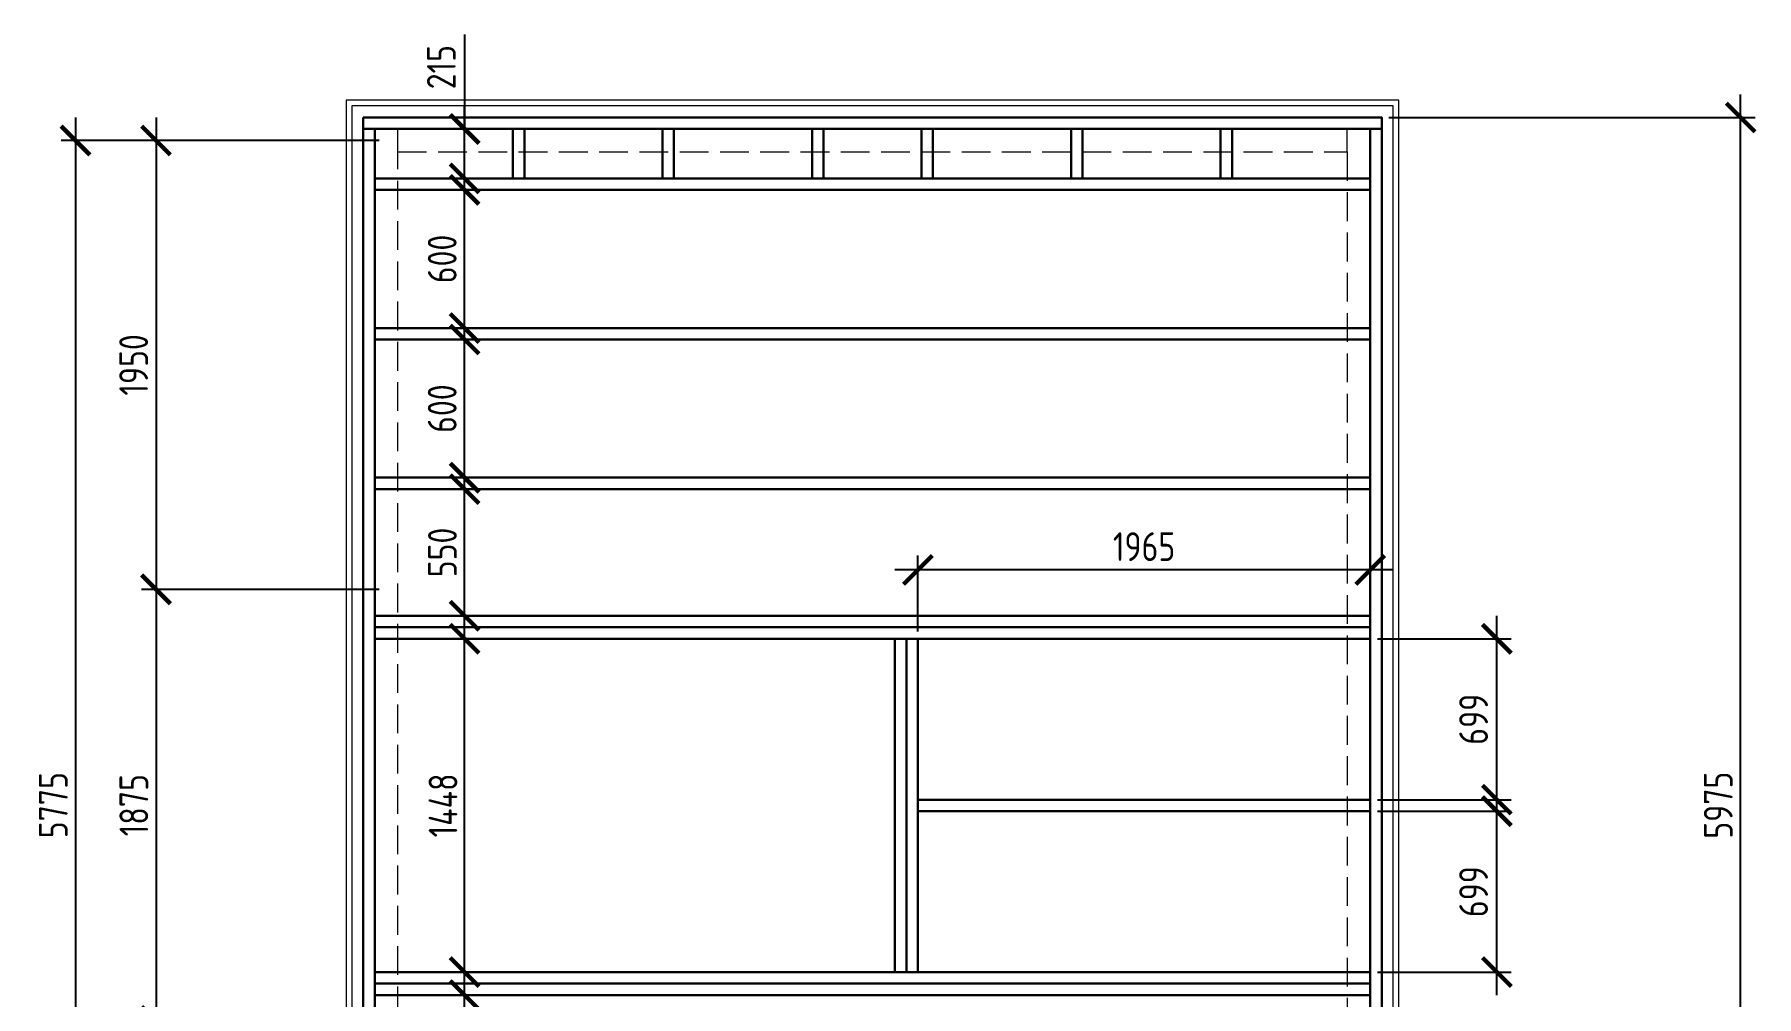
# Model space of a CAD drawing. Header units: millimetres. Extents: x 743280 to 1140305, y -337608 to -106611.
# Drawn here: x 980224 to 987707, y -283584 to -279405 of the extents above; entities that cross this region are included whole.
import ezdxf

# ---------------------------------------------------------------- set-up
doc = ezdxf.new("R2010")
doc.units = ezdxf.units.MM
doc.header["$PDMODE"] = 35
doc.linetypes.add('GOST2.303 4', pattern=[7, 5, -2, 0])
doc.layers.get('Defpoints').update_dxf_attribs({"color": 9})
for name, color, linetype, lineweight in [('НЕВИДИМЫЕ', 6, 'GOST2.303 4', 13), ('ОСНОВНЫЕ', 7, 'Continuous', 30), ('РАЗМЕРЫ', 42, 'Continuous', 13), ('СПДС_РАЗМЕРЫ', 42, 'Continuous', 13)]:
    doc.layers.add(name, color=color, linetype=linetype, lineweight=lineweight)
doc.styles.add('GOST 2.304', font='CS_Gost2304.shx')
doc.dimstyles.new('СПДС', dxfattribs={"dimtxt": 2.5, "dimasz": 2.5, "dimexe": 1.25, "dimexo": 0.625, "dimtad": 1, "dimdec": 0, "dimtxsty": 'GOST 2.304', "dimblk": 'ARCHTICK', "dimblk1": 'ARCHTICK', "dimblk2": 'ARCHTICK', "dimcen": 2.5, "dimdle": 2, "dimadec": 0, "dimazin": 2, "dimtfac": 0.75, "dimtdec": 4, "dimtmove": 1, "dimatfit": 3, "dimfxl": 1, "dimtolj": 1, "dimarcsym": 1})

# ---------------------------------------------------------------- blocks, each defined once
blk = doc.blocks.new('_ArchTick')
at = {"color": 0, "linetype": 'ByBlock', "const_width": 0.15}
blk.add_lwpolyline([(-0.5, -0.5), (0.5, 0.5)], dxfattribs=at)
blk = doc.blocks.new('*D294')
at = {"layer": 'Defpoints', "color": 0, "transparency": 16777216}
for p in [(981752.7, -279865.2), (980402.7, -285640.2), (981752.7, -285640.2)]:
    blk.add_point(p, dxfattribs=at)
at = {"layer": 'РАЗМЕРЫ', "color": 0, "lineweight": -2, "transparency": 16777216}
for p, q in [((980402.7, -279765.2), (980402.7, -285740.2)), ((981721.5, -279865.2), (980340.2, -279865.2)), ((981721.5, -285640.2), (980340.2, -285640.2))]:
    blk.add_line(p, q, dxfattribs=at)
at = {"layer": 'РАЗМЕРЫ', "color": 0, "lineweight": -2, "transparency": 16777216, "xscale": 125, "yscale": 125, "zscale": 125}
for p, rotation in [((980402.7, -279865.2), 90), ((980402.7, -285640.2), 270)]:
    blk.add_blockref('_ArchTick', p, dxfattribs=dict(at, rotation=rotation))
at = {"layer": 'РАЗМЕРЫ', "color": 0, "transparency": 16777216, "insert": (980306.4, -282752.7), "char_height": 125, "attachment_point": 5, "rotation": 90, "style": 'GOST 2.304'}
blk.add_mtext('\\A1;5775', dxfattribs=at)
blk = doc.blocks.new('*D296')
at = {"layer": 'Defpoints', "color": 0, "transparency": 16777216}
for p in [(981752.7, -281815.2), (980752.7, -283690.2), (981752.7, -283690.2)]:
    blk.add_point(p, dxfattribs=at)
at = {"layer": 'РАЗМЕРЫ', "color": 0, "lineweight": -2, "transparency": 16777216}
for p, q in [((980752.7, -281715.2), (980752.7, -283790.2)), ((981721.5, -281815.2), (980690.2, -281815.2)), ((981721.5, -283690.2), (980690.2, -283690.2))]:
    blk.add_line(p, q, dxfattribs=at)
at = {"layer": 'РАЗМЕРЫ', "color": 0, "lineweight": -2, "transparency": 16777216, "xscale": 125, "yscale": 125, "zscale": 125}
for p, rotation in [((980752.7, -281815.2), 90), ((980752.7, -283690.2), 270)]:
    blk.add_blockref('_ArchTick', p, dxfattribs=dict(at, rotation=rotation))
at = {"layer": 'РАЗМЕРЫ', "color": 0, "transparency": 16777216, "insert": (980656.4, -282752.7), "char_height": 125, "attachment_point": 5, "rotation": 90, "style": 'GOST 2.304'}
blk.add_mtext('\\A1;1875', dxfattribs=at)
blk = doc.blocks.new('*D297')
at = {"layer": 'Defpoints', "color": 0, "transparency": 16777216}
for p in [(981752.7, -279865.2), (980752.7, -281815.2), (981752.7, -281815.2)]:
    blk.add_point(p, dxfattribs=at)
at = {"layer": 'РАЗМЕРЫ', "color": 0, "lineweight": -2, "transparency": 16777216}
for p, q in [((980752.7, -279765.2), (980752.7, -281915.2)), ((981721.5, -279865.2), (980690.2, -279865.2)), ((981721.5, -281815.2), (980690.2, -281815.2))]:
    blk.add_line(p, q, dxfattribs=at)
at = {"layer": 'РАЗМЕРЫ', "color": 0, "lineweight": -2, "transparency": 16777216, "xscale": 125, "yscale": 125, "zscale": 125}
for p, rotation in [((980752.7, -279865.2), 90), ((980752.7, -281815.2), 270)]:
    blk.add_blockref('_ArchTick', p, dxfattribs=dict(at, rotation=rotation))
at = {"layer": 'РАЗМЕРЫ', "color": 0, "transparency": 16777216, "insert": (980655.4, -280840.2), "char_height": 125, "attachment_point": 5, "rotation": 90, "style": 'GOST 2.304'}
blk.add_mtext('\\A1;1950', dxfattribs=at)
blk = doc.blocks.new('*D301')
at = {"layer": 'Defpoints', "color": 0, "transparency": 16777216}
for p in [(981752.7, -279865.2), (980402.7, -285640.2), (981752.7, -285640.2)]:
    blk.add_point(p, dxfattribs=at)
at = {"layer": 'РАЗМЕРЫ', "color": 0, "lineweight": -2, "transparency": 16777216}
for p, q in [((980402.7, -279765.2), (980402.7, -285740.2)), ((981721.5, -279865.2), (980340.2, -279865.2)), ((981721.5, -285640.2), (980340.2, -285640.2))]:
    blk.add_line(p, q, dxfattribs=at)
at = {"layer": 'РАЗМЕРЫ', "color": 0, "lineweight": -2, "transparency": 16777216, "xscale": 125, "yscale": 125, "zscale": 125}
for p, rotation in [((980402.7, -279865.2), 90), ((980402.7, -285640.2), 270)]:
    blk.add_blockref('_ArchTick', p, dxfattribs=dict(at, rotation=rotation))
at = {"layer": 'РАЗМЕРЫ', "color": 0, "transparency": 16777216, "insert": (980306.4, -282752.7), "char_height": 125, "attachment_point": 5, "rotation": 90, "style": 'GOST 2.304'}
blk.add_mtext('\\A1;5775', dxfattribs=at)
blk = doc.blocks.new('*D303')
at = {"layer": 'Defpoints', "color": 0, "transparency": 16777216}
for p in [(981752.7, -281815.2), (980752.7, -283690.2), (981752.7, -283690.2)]:
    blk.add_point(p, dxfattribs=at)
at = {"layer": 'РАЗМЕРЫ', "color": 0, "lineweight": -2, "transparency": 16777216}
for p, q in [((980752.7, -281715.2), (980752.7, -283790.2)), ((981721.5, -281815.2), (980690.2, -281815.2)), ((981721.5, -283690.2), (980690.2, -283690.2))]:
    blk.add_line(p, q, dxfattribs=at)
at = {"layer": 'РАЗМЕРЫ', "color": 0, "lineweight": -2, "transparency": 16777216, "xscale": 125, "yscale": 125, "zscale": 125}
for p, rotation in [((980752.7, -281815.2), 90), ((980752.7, -283690.2), 270)]:
    blk.add_blockref('_ArchTick', p, dxfattribs=dict(at, rotation=rotation))
at = {"layer": 'РАЗМЕРЫ', "color": 0, "transparency": 16777216, "insert": (980656.4, -282752.7), "char_height": 125, "attachment_point": 5, "rotation": 90, "style": 'GOST 2.304'}
blk.add_mtext('\\A1;1875', dxfattribs=at)
blk = doc.blocks.new('*D304')
at = {"layer": 'Defpoints', "color": 0, "transparency": 16777216}
for p in [(981752.7, -279865.2), (980752.7, -281815.2), (981752.7, -281815.2)]:
    blk.add_point(p, dxfattribs=at)
at = {"layer": 'РАЗМЕРЫ', "color": 0, "lineweight": -2, "transparency": 16777216}
for p, q in [((980752.7, -279765.2), (980752.7, -281915.2)), ((981721.5, -279865.2), (980690.2, -279865.2)), ((981721.5, -281815.2), (980690.2, -281815.2))]:
    blk.add_line(p, q, dxfattribs=at)
at = {"layer": 'РАЗМЕРЫ', "color": 0, "lineweight": -2, "transparency": 16777216, "xscale": 125, "yscale": 125, "zscale": 125}
for p, rotation in [((980752.7, -279865.2), 90), ((980752.7, -281815.2), 270)]:
    blk.add_blockref('_ArchTick', p, dxfattribs=dict(at, rotation=rotation))
at = {"layer": 'РАЗМЕРЫ', "color": 0, "transparency": 16777216, "insert": (980655.4, -280840.2), "char_height": 125, "attachment_point": 5, "rotation": 90, "style": 'GOST 2.304'}
blk.add_mtext('\\A1;1950', dxfattribs=at)
blk = doc.blocks.new('*D293')
at = {"layer": 'Defpoints', "color": 0, "transparency": 16777216}
for p in [(981752.7, -279865.2), (980402.7, -285640.2), (981752.7, -285640.2)]:
    blk.add_point(p, dxfattribs=at)
at = {"layer": 'РАЗМЕРЫ', "color": 0, "lineweight": -2, "transparency": 16777216}
for p, q in [((980402.7, -279765.2), (980402.7, -285740.2)), ((981721.5, -279865.2), (980340.2, -279865.2)), ((981721.5, -285640.2), (980340.2, -285640.2))]:
    blk.add_line(p, q, dxfattribs=at)
at = {"layer": 'РАЗМЕРЫ', "color": 0, "lineweight": -2, "transparency": 16777216, "xscale": 125, "yscale": 125, "zscale": 125}
for p, rotation in [((980402.7, -279865.2), 90), ((980402.7, -285640.2), 270)]:
    blk.add_blockref('_ArchTick', p, dxfattribs=dict(at, rotation=rotation))
at = {"layer": 'РАЗМЕРЫ', "color": 0, "transparency": 16777216, "insert": (980306.4, -282752.7), "char_height": 125, "attachment_point": 5, "rotation": 90, "style": 'GOST 2.304'}
blk.add_mtext('\\A1;5775', dxfattribs=at)
blk = doc.blocks.new('*D262')
at = {"layer": 'Defpoints', "color": 0, "transparency": 16777216}
for p in [(981752.7, -281815.2), (980752.7, -283690.2), (981752.7, -283690.2)]:
    blk.add_point(p, dxfattribs=at)
at = {"layer": 'РАЗМЕРЫ', "color": 0, "lineweight": -2, "transparency": 16777216}
for p, q in [((980752.7, -281715.2), (980752.7, -283790.2)), ((981721.5, -281815.2), (980690.2, -281815.2)), ((981721.5, -283690.2), (980690.2, -283690.2))]:
    blk.add_line(p, q, dxfattribs=at)
at = {"layer": 'РАЗМЕРЫ', "color": 0, "lineweight": -2, "transparency": 16777216, "xscale": 125, "yscale": 125, "zscale": 125}
for p, rotation in [((980752.7, -281815.2), 90), ((980752.7, -283690.2), 270)]:
    blk.add_blockref('_ArchTick', p, dxfattribs=dict(at, rotation=rotation))
at = {"layer": 'РАЗМЕРЫ', "color": 0, "transparency": 16777216, "insert": (980656.4, -282752.7), "char_height": 125, "attachment_point": 5, "rotation": 90, "style": 'GOST 2.304'}
blk.add_mtext('\\A1;1875', dxfattribs=at)
blk = doc.blocks.new('*D263')
at = {"layer": 'Defpoints', "color": 0, "transparency": 16777216}
for p in [(981752.7, -279865.2), (980752.7, -281815.2), (981752.7, -281815.2)]:
    blk.add_point(p, dxfattribs=at)
at = {"layer": 'РАЗМЕРЫ', "color": 0, "lineweight": -2, "transparency": 16777216}
for p, q in [((980752.7, -279765.2), (980752.7, -281915.2)), ((981721.5, -279865.2), (980690.2, -279865.2)), ((981721.5, -281815.2), (980690.2, -281815.2))]:
    blk.add_line(p, q, dxfattribs=at)
at = {"layer": 'РАЗМЕРЫ', "color": 0, "lineweight": -2, "transparency": 16777216, "xscale": 125, "yscale": 125, "zscale": 125}
for p, rotation in [((980752.7, -279865.2), 90), ((980752.7, -281815.2), 270)]:
    blk.add_blockref('_ArchTick', p, dxfattribs=dict(at, rotation=rotation))
at = {"layer": 'РАЗМЕРЫ', "color": 0, "transparency": 16777216, "insert": (980655.4, -280840.2), "char_height": 125, "attachment_point": 5, "rotation": 90, "style": 'GOST 2.304'}
blk.add_mtext('\\A1;1950', dxfattribs=at)
blk = doc.blocks.new('*D391')
at = {"layer": 'Defpoints', "color": 0, "transparency": 16777216}
for p in [(981752.7, -279865.2), (980402.7, -285640.2), (981752.7, -285640.2)]:
    blk.add_point(p, dxfattribs=at)
at = {"layer": 'РАЗМЕРЫ', "color": 0, "lineweight": -2, "transparency": 16777216}
for p, q in [((980402.7, -279765.2), (980402.7, -285740.2)), ((981721.5, -279865.2), (980340.2, -279865.2)), ((981721.5, -285640.2), (980340.2, -285640.2))]:
    blk.add_line(p, q, dxfattribs=at)
at = {"layer": 'РАЗМЕРЫ', "color": 0, "lineweight": -2, "transparency": 16777216, "xscale": 125, "yscale": 125, "zscale": 125}
for p, rotation in [((980402.7, -279865.2), 90), ((980402.7, -285640.2), 270)]:
    blk.add_blockref('_ArchTick', p, dxfattribs=dict(at, rotation=rotation))
at = {"layer": 'РАЗМЕРЫ', "color": 0, "transparency": 16777216, "insert": (980306.4, -282752.7), "char_height": 125, "attachment_point": 5, "rotation": 90, "style": 'GOST 2.304'}
blk.add_mtext('\\A1;5775', dxfattribs=at)
blk = doc.blocks.new('*D393')
at = {"layer": 'Defpoints', "color": 0, "transparency": 16777216}
for p in [(981752.7, -281815.2), (980752.7, -283690.2), (981752.7, -283690.2)]:
    blk.add_point(p, dxfattribs=at)
at = {"layer": 'РАЗМЕРЫ', "color": 0, "lineweight": -2, "transparency": 16777216}
for p, q in [((980752.7, -281715.2), (980752.7, -283790.2)), ((981721.5, -281815.2), (980690.2, -281815.2)), ((981721.5, -283690.2), (980690.2, -283690.2))]:
    blk.add_line(p, q, dxfattribs=at)
at = {"layer": 'РАЗМЕРЫ', "color": 0, "lineweight": -2, "transparency": 16777216, "xscale": 125, "yscale": 125, "zscale": 125}
for p, rotation in [((980752.7, -281815.2), 90), ((980752.7, -283690.2), 270)]:
    blk.add_blockref('_ArchTick', p, dxfattribs=dict(at, rotation=rotation))
at = {"layer": 'РАЗМЕРЫ', "color": 0, "transparency": 16777216, "insert": (980656.4, -282752.7), "char_height": 125, "attachment_point": 5, "rotation": 90, "style": 'GOST 2.304'}
blk.add_mtext('\\A1;1875', dxfattribs=at)
blk = doc.blocks.new('*D394')
at = {"layer": 'Defpoints', "color": 0, "transparency": 16777216}
for p in [(981752.7, -279865.2), (980752.7, -281815.2), (981752.7, -281815.2)]:
    blk.add_point(p, dxfattribs=at)
at = {"layer": 'РАЗМЕРЫ', "color": 0, "lineweight": -2, "transparency": 16777216}
for p, q in [((980752.7, -279765.2), (980752.7, -281915.2)), ((981721.5, -279865.2), (980690.2, -279865.2)), ((981721.5, -281815.2), (980690.2, -281815.2))]:
    blk.add_line(p, q, dxfattribs=at)
at = {"layer": 'РАЗМЕРЫ', "color": 0, "lineweight": -2, "transparency": 16777216, "xscale": 125, "yscale": 125, "zscale": 125}
for p, rotation in [((980752.7, -279865.2), 90), ((980752.7, -281815.2), 270)]:
    blk.add_blockref('_ArchTick', p, dxfattribs=dict(at, rotation=rotation))
at = {"layer": 'РАЗМЕРЫ', "color": 0, "transparency": 16777216, "insert": (980655.4, -280840.2), "char_height": 125, "attachment_point": 5, "rotation": 90, "style": 'GOST 2.304'}
blk.add_mtext('\\A1;1950', dxfattribs=at)
blk = doc.blocks.new('*D426')
at = {"layer": 'Defpoints', "color": 0, "ltscale": 50, "transparency": 16777216}
for p in [(981703.2, -283577.7), (982093.5, -283577.7), (981703.2, -284127.7)]:
    blk.add_point(p, dxfattribs=at)
at = {"layer": 'СПДС_РАЗМЕРЫ', "color": 0, "lineweight": -2, "ltscale": 50, "transparency": 16777216}
for p, q in [((982093.5, -284227.7), (982093.5, -283477.7)), ((981734.5, -283577.7), (982156, -283577.7)), ((981734.5, -284127.7), (982156, -284127.7))]:
    blk.add_line(p, q, dxfattribs=at)
at = {"layer": 'СПДС_РАЗМЕРЫ', "color": 0, "lineweight": -2, "ltscale": 50, "transparency": 16777216, "xscale": 125, "yscale": 125, "zscale": 125}
for p, rotation in [((982093.5, -283577.7), 90), ((982093.5, -284127.7), 270)]:
    blk.add_blockref('_ArchTick', p, dxfattribs=dict(at, rotation=rotation))
at = {"layer": 'СПДС_РАЗМЕРЫ', "color": 0, "ltscale": 50, "transparency": 16777216, "insert": (981997.1, -283852.7), "char_height": 125, "attachment_point": 5, "rotation": 90, "style": 'GOST 2.304'}
blk.add_mtext('\\A1;550', dxfattribs=at)
blk = doc.blocks.new('*D427')
at = {"layer": 'Defpoints', "color": 0, "ltscale": 50, "transparency": 16777216}
for p in [(981703.2, -282029.9), (982093.5, -282029.9), (981703.2, -283477.7)]:
    blk.add_point(p, dxfattribs=at)
at = {"layer": 'СПДС_РАЗМЕРЫ', "color": 0, "lineweight": -2, "ltscale": 50, "transparency": 16777216}
for p, q in [((982093.5, -283577.7), (982093.5, -281929.9)), ((981734.5, -282029.9), (982156, -282029.9)), ((981734.5, -283477.7), (982156, -283477.7))]:
    blk.add_line(p, q, dxfattribs=at)
at = {"layer": 'СПДС_РАЗМЕРЫ', "color": 0, "lineweight": -2, "ltscale": 50, "transparency": 16777216, "xscale": 125, "yscale": 125, "zscale": 125}
for p, rotation in [((982093.5, -282029.9), 90), ((982093.5, -283477.7), 270)]:
    blk.add_blockref('_ArchTick', p, dxfattribs=dict(at, rotation=rotation))
at = {"layer": 'СПДС_РАЗМЕРЫ', "color": 0, "ltscale": 50, "transparency": 16777216, "insert": (981999.7, -282753.8), "char_height": 125, "attachment_point": 5, "rotation": 90, "style": 'GOST 2.304'}
blk.add_mtext('\\A1;1448', dxfattribs=at)
blk = doc.blocks.new('*D428')
at = {"layer": 'Defpoints', "color": 0, "ltscale": 50, "transparency": 16777216}
for p in [(981703.2, -281379.9), (982093.5, -281379.9), (981703.2, -281929.9)]:
    blk.add_point(p, dxfattribs=at)
at = {"layer": 'СПДС_РАЗМЕРЫ', "color": 0, "lineweight": -2, "ltscale": 50, "transparency": 16777216}
for p, q in [((982093.5, -282029.9), (982093.5, -281279.9)), ((981734.5, -281379.9), (982156, -281379.9)), ((981734.5, -281929.9), (982156, -281929.9))]:
    blk.add_line(p, q, dxfattribs=at)
at = {"layer": 'СПДС_РАЗМЕРЫ', "color": 0, "lineweight": -2, "ltscale": 50, "transparency": 16777216, "xscale": 125, "yscale": 125, "zscale": 125}
for p, rotation in [((982093.5, -281379.9), 90), ((982093.5, -281929.9), 270)]:
    blk.add_blockref('_ArchTick', p, dxfattribs=dict(at, rotation=rotation))
at = {"layer": 'СПДС_РАЗМЕРЫ', "color": 0, "ltscale": 50, "transparency": 16777216, "insert": (981997.1, -281654.9), "char_height": 125, "attachment_point": 5, "rotation": 90, "style": 'GOST 2.304'}
blk.add_mtext('\\A1;550', dxfattribs=at)
blk = doc.blocks.new('*D429')
at = {"layer": 'Defpoints', "color": 0, "ltscale": 50, "transparency": 16777216}
for p in [(981703.2, -280729.9), (982093.5, -280729.9), (981703.2, -281329.9)]:
    blk.add_point(p, dxfattribs=at)
at = {"layer": 'СПДС_РАЗМЕРЫ', "color": 0, "lineweight": -2, "ltscale": 50, "transparency": 16777216}
for p, q in [((982093.5, -281429.9), (982093.5, -280629.9)), ((981734.5, -280729.9), (982156, -280729.9)), ((981734.5, -281329.9), (982156, -281329.9))]:
    blk.add_line(p, q, dxfattribs=at)
at = {"layer": 'СПДС_РАЗМЕРЫ', "color": 0, "lineweight": -2, "ltscale": 50, "transparency": 16777216, "xscale": 125, "yscale": 125, "zscale": 125}
for p, rotation in [((982093.5, -280729.9), 90), ((982093.5, -281329.9), 270)]:
    blk.add_blockref('_ArchTick', p, dxfattribs=dict(at, rotation=rotation))
at = {"layer": 'СПДС_РАЗМЕРЫ', "color": 0, "ltscale": 50, "transparency": 16777216, "insert": (981996.1, -281029.9), "char_height": 125, "attachment_point": 5, "rotation": 90, "style": 'GOST 2.304'}
blk.add_mtext('\\A1;600', dxfattribs=at)
blk = doc.blocks.new('*D430')
at = {"layer": 'Defpoints', "color": 0, "ltscale": 50, "transparency": 16777216}
for p in [(981703.2, -280079.9), (982093.5, -280079.9), (981703.2, -280679.9)]:
    blk.add_point(p, dxfattribs=at)
at = {"layer": 'СПДС_РАЗМЕРЫ', "color": 0, "lineweight": -2, "ltscale": 50, "transparency": 16777216}
for p, q in [((982093.5, -280779.9), (982093.5, -279979.9)), ((981734.5, -280079.9), (982156, -280079.9)), ((981734.5, -280679.9), (982156, -280679.9))]:
    blk.add_line(p, q, dxfattribs=at)
at = {"layer": 'СПДС_РАЗМЕРЫ', "color": 0, "lineweight": -2, "ltscale": 50, "transparency": 16777216, "xscale": 125, "yscale": 125, "zscale": 125}
for p, rotation in [((982093.5, -280079.9), 90), ((982093.5, -280679.9), 270)]:
    blk.add_blockref('_ArchTick', p, dxfattribs=dict(at, rotation=rotation))
at = {"layer": 'СПДС_РАЗМЕРЫ', "color": 0, "ltscale": 50, "transparency": 16777216, "insert": (981996.1, -280379.9), "char_height": 125, "attachment_point": 5, "rotation": 90, "style": 'GOST 2.304'}
blk.add_mtext('\\A1;600', dxfattribs=at)
blk = doc.blocks.new('*D431')
at = {"layer": 'Defpoints', "color": 0, "ltscale": 50, "transparency": 16777216}
for p in [(981703.2, -279815.2), (982093.5, -279815.2), (981703.2, -280029.9)]:
    blk.add_point(p, dxfattribs=at)
at = {"layer": 'СПДС_РАЗМЕРЫ', "color": 0, "lineweight": -2, "ltscale": 50, "transparency": 16777216}
for p, q in [((982093.5, -279404.9), (982093.5, -279815.2)), ((982093.5, -280129.9), (982093.5, -279715.2)), ((981734.5, -279815.2), (982156, -279815.2)), ((981734.5, -280029.9), (982156, -280029.9))]:
    blk.add_line(p, q, dxfattribs=at)
at = {"layer": 'СПДС_РАЗМЕРЫ', "color": 0, "lineweight": -2, "ltscale": 50, "transparency": 16777216, "xscale": 125, "yscale": 125, "zscale": 125}
for p, rotation in [((982093.5, -279815.2), 90), ((982093.5, -280029.9), 270)]:
    blk.add_blockref('_ArchTick', p, dxfattribs=dict(at, rotation=rotation))
at = {"layer": 'СПДС_РАЗМЕРЫ', "color": 0, "ltscale": 50, "transparency": 16777216, "insert": (981992.3, -279546.6), "char_height": 125, "attachment_point": 5, "rotation": 90, "style": 'GOST 2.304'}
blk.add_mtext('\\A1;215', dxfattribs=at)
blk = doc.blocks.new('*D439')
at = {"layer": 'Defpoints', "color": 0, "ltscale": 50, "transparency": 16777216}
for p in [(986028.2, -282778.8), (986578.4, -282778.8), (986028.2, -283477.7)]:
    blk.add_point(p, dxfattribs=at)
at = {"layer": 'СПДС_РАЗМЕРЫ', "color": 0, "lineweight": -2, "ltscale": 50, "transparency": 16777216}
for p, q in [((986578.4, -283577.7), (986578.4, -282678.8)), ((986059.5, -282778.8), (986640.9, -282778.8)), ((986059.5, -283477.7), (986640.9, -283477.7))]:
    blk.add_line(p, q, dxfattribs=at)
at = {"layer": 'СПДС_РАЗМЕРЫ', "color": 0, "lineweight": -2, "ltscale": 50, "transparency": 16777216, "xscale": 125, "yscale": 125, "zscale": 125}
for p, rotation in [((986578.4, -282778.8), 90), ((986578.4, -283477.7), 270)]:
    blk.add_blockref('_ArchTick', p, dxfattribs=dict(at, rotation=rotation))
at = {"layer": 'СПДС_РАЗМЕРЫ', "color": 0, "ltscale": 50, "transparency": 16777216, "insert": (986477.4, -283128.2), "char_height": 125, "attachment_point": 5, "rotation": 90, "style": 'GOST 2.304'}
blk.add_mtext('\\A1;699', dxfattribs=at)
blk = doc.blocks.new('*D440')
at = {"layer": 'Defpoints', "color": 0, "ltscale": 50, "transparency": 16777216}
for p in [(986028.2, -282029.9), (986578.4, -282029.9), (986028.2, -282728.8)]:
    blk.add_point(p, dxfattribs=at)
at = {"layer": 'СПДС_РАЗМЕРЫ', "color": 0, "lineweight": -2, "ltscale": 50, "transparency": 16777216}
for p, q in [((986578.4, -282828.8), (986578.4, -281929.9)), ((986059.5, -282029.9), (986640.9, -282029.9)), ((986059.5, -282728.8), (986640.9, -282728.8))]:
    blk.add_line(p, q, dxfattribs=at)
at = {"layer": 'СПДС_РАЗМЕРЫ', "color": 0, "lineweight": -2, "ltscale": 50, "transparency": 16777216, "xscale": 125, "yscale": 125, "zscale": 125}
for p, rotation in [((986578.4, -282029.9), 90), ((986578.4, -282728.8), 270)]:
    blk.add_blockref('_ArchTick', p, dxfattribs=dict(at, rotation=rotation))
at = {"layer": 'СПДС_РАЗМЕРЫ', "color": 0, "ltscale": 50, "transparency": 16777216, "insert": (986477.4, -282379.4), "char_height": 125, "attachment_point": 5, "rotation": 90, "style": 'GOST 2.304'}
blk.add_mtext('\\A1;699', dxfattribs=at)
blk = doc.blocks.new('*D441')
at = {"layer": 'Defpoints', "color": 0, "ltscale": 50, "transparency": 16777216}
for p in [(984063.2, -281730.4), (984063.2, -282029.9), (986028.2, -282029.9)]:
    blk.add_point(p, dxfattribs=at)
at = {"layer": 'СПДС_РАЗМЕРЫ', "color": 0, "lineweight": -2, "ltscale": 50, "transparency": 16777216}
for p, q in [((984063.2, -281998.7), (984063.2, -281667.9)), ((986028.2, -281998.7), (986028.2, -281667.9)), ((986128.2, -281730.4), (983963.2, -281730.4))]:
    blk.add_line(p, q, dxfattribs=at)
at = {"layer": 'СПДС_РАЗМЕРЫ', "color": 0, "lineweight": -2, "ltscale": 50, "transparency": 16777216, "xscale": 125, "yscale": 125, "zscale": 125, "rotation": 180}
blk.add_blockref('_ArchTick', (984063.2, -281730.4), dxfattribs=at)
at = {"layer": 'СПДС_РАЗМЕРЫ', "color": 0, "lineweight": -2, "ltscale": 50, "transparency": 16777216, "xscale": 125, "yscale": 125, "zscale": 125}
blk.add_blockref('_ArchTick', (986028.2, -281730.4), dxfattribs=at)
at = {"layer": 'СПДС_РАЗМЕРЫ', "color": 0, "ltscale": 50, "transparency": 16777216, "insert": (985045.7, -281629.4), "char_height": 125, "attachment_point": 5, "style": 'GOST 2.304'}
blk.add_mtext('\\A1;1965', dxfattribs=at)
blk = doc.blocks.new('*D447')
at = {"layer": 'Defpoints', "color": 0, "ltscale": 50, "transparency": 16777216}
for p in [(986078.2, -279765.2), (987637.8, -279765.2), (986078.2, -285740.2)]:
    blk.add_point(p, dxfattribs=at)
at = {"layer": 'СПДС_РАЗМЕРЫ', "color": 0, "lineweight": -2, "ltscale": 50, "transparency": 16777216}
for p, q in [((987637.8, -285840.2), (987637.8, -279665.2)), ((986109.5, -279765.2), (987700.3, -279765.2)), ((986109.5, -285740.2), (987700.3, -285740.2))]:
    blk.add_line(p, q, dxfattribs=at)
at = {"layer": 'СПДС_РАЗМЕРЫ', "color": 0, "lineweight": -2, "ltscale": 50, "transparency": 16777216, "xscale": 125, "yscale": 125, "zscale": 125}
for p, rotation in [((987637.8, -279765.2), 90), ((987637.8, -285740.2), 270)]:
    blk.add_blockref('_ArchTick', p, dxfattribs=dict(at, rotation=rotation))
at = {"layer": 'СПДС_РАЗМЕРЫ', "color": 0, "ltscale": 50, "transparency": 16777216, "insert": (987540.4, -282752.7), "char_height": 125, "attachment_point": 5, "rotation": 90, "style": 'GOST 2.304'}
blk.add_mtext('\\A1;5975', dxfattribs=at)

msp = doc.modelspace()

# ---------------------------------------------------------------- linework, layer by layer
at = {"layer": 'НЕВИДИМЫЕ', "ltscale": 25}
for p, q in [((981803.2, -279915.2), (981803.2, -279815.2)), ((985928.2, -279915.2), (985928.2, -279815.2))]:
    msp.add_line(p, q, dxfattribs=at)
msp.add_lwpolyline([(985928.2, -285590.2), (981803.2, -285590.2), (981803.2, -279915.2), (985928.2, -279915.2)], close=True, dxfattribs=at)
at = {"layer": 'ОСНОВНЫЕ', "ltscale": 100}
for p, q in [((981703.2, -285690.2), (981703.2, -279815.2)), ((982303.2, -279815.2), (982303.2, -280029.9)), ((982353.2, -279815.2), (982353.2, -280029.9)), ((982953.2, -279815.2), (982953.2, -280029.9)), ((983003.2, -279815.2), (983003.2, -280029.9)), ((983603.2, -279815.2), (983603.2, -280029.9)), ((983653.2, -279815.2), (983653.2, -280029.9)), ((984078.2, -279815.2), (984078.2, -280029.9)), ((984128.2, -279815.2), (984128.2, -280029.9)), ((984728.2, -279815.2), (984728.2, -280029.9)), ((984778.2, -279815.2), (984778.2, -280029.9)), ((985378.2, -279815.2), (985378.2, -280029.9)), ((985428.2, -279815.2), (985428.2, -280029.9)), ((986028.2, -285690.2), (986028.2, -279815.2)), ((983963.2, -282029.9), (983963.2, -283477.7)), ((984013.2, -282029.9), (984013.2, -283477.7)), ((984013.2, -282029.9), (984013.2, -283477.7)), ((984063.2, -282029.9), (984063.2, -283477.7)), ((984063.2, -282728.8), (986028.2, -282728.8)), ((984063.2, -282778.8), (986028.2, -282778.8))]:
    msp.add_line(p, q, dxfattribs=at)
for points in [[(981653.2, -279765.2), (986078.2, -279765.2), (986078.2, -285740.2), (981653.2, -285740.2)], [(981653.2, -279765.2), (986078.2, -279765.2), (986078.2, -279815.2), (981653.2, -279815.2)], [(981703.2, -280029.9), (986028.2, -280029.9), (986028.2, -280079.9), (981703.2, -280079.9)], [(981703.2, -280679.9), (986028.2, -280679.9), (986028.2, -280729.9), (981703.2, -280729.9)], [(981703.2, -281329.9), (986028.2, -281329.9), (986028.2, -281379.9), (981703.2, -281379.9)], [(981703.2, -281929.9), (986028.2, -281929.9), (986028.2, -281979.9), (981703.2, -281979.9)], [(981703.2, -281979.9), (986028.2, -281979.9), (986028.2, -282029.9), (981703.2, -282029.9)], [(981703.2, -283477.7), (986028.2, -283477.7), (986028.2, -283527.7), (981703.2, -283527.7)], [(981703.2, -283527.7), (986028.2, -283527.7), (986028.2, -283577.7), (981703.2, -283577.7)]]:
    msp.add_lwpolyline(points, close=True, dxfattribs=at)
at = {"layer": 'РАЗМЕРЫ', "ltscale": 50}
for points in [[(981578.2, -285815.2), (986153.2, -285815.2), (986153.2, -279690.2), (981578.2, -279690.2)], [(981603.2, -285790.2), (986128.2, -285790.2), (986128.2, -279715.2), (981603.2, -279715.2)], [(981653.2, -285740.2), (986078.2, -285740.2), (986078.2, -279765.2), (981653.2, -279765.2)]]:
    msp.add_lwpolyline(points, close=True, dxfattribs=at)

# ---------------------------------------------------------------- dimensions: what is measured, and where the dimension line sits
at = {"layer": 'РАЗМЕРЫ'}
for base, p1, p2, override, picture, middle in [((980402.7, -285640.2), (981752.7, -279865.2), (981752.7, -285640.2), {"dimscale": 50, "dimlfac": 1, "dimtxsty": 'GOST 2.304', "dimblk1": 'ArchTick', "dimblk2": 'ArchTick', "dimsah": 1, "dimtolj": 1}, '*D294', (980306.4, -282752.7)), ((980402.7, -285640.2), (981752.7, -279865.2), (981752.7, -285640.2), {"dimscale": 50}, '*D301', (980306.4, -282752.7)), ((980402.7, -285640.2), (981752.7, -279865.2), (981752.7, -285640.2), {"dimscale": 50}, '*D293', (980306.4, -282752.7)), ((980402.7, -285640.2), (981752.7, -279865.2), (981752.7, -285640.2), {"dimscale": 50}, '*D391', (980306.4, -282752.7)), ((980752.7, -281815.2), (981752.7, -279865.2), (981752.7, -281815.2), {"dimscale": 50, "dimlfac": 1, "dimtxsty": 'GOST 2.304', "dimblk1": 'ArchTick', "dimblk2": 'ArchTick', "dimsah": 1, "dimtolj": 1}, '*D297', (980655.4, -280840.2)), ((980752.7, -281815.2), (981752.7, -279865.2), (981752.7, -281815.2), {"dimscale": 50}, '*D304', (980655.4, -280840.2)), ((980752.7, -281815.2), (981752.7, -279865.2), (981752.7, -281815.2), {"dimscale": 50}, '*D263', (980655.4, -280840.2)), ((980752.7, -281815.2), (981752.7, -279865.2), (981752.7, -281815.2), {"dimscale": 50}, '*D394', (980655.4, -280840.2)), ((980752.7, -283690.2), (981752.7, -281815.2), (981752.7, -283690.2), {"dimscale": 50, "dimlfac": 1, "dimtxsty": 'GOST 2.304', "dimblk1": 'ArchTick', "dimblk2": 'ArchTick', "dimsah": 1, "dimtolj": 1}, '*D296', (980656.4, -282752.7)), ((980752.7, -283690.2), (981752.7, -281815.2), (981752.7, -283690.2), {"dimscale": 50}, '*D303', (980656.4, -282752.7)), ((980752.7, -283690.2), (981752.7, -281815.2), (981752.7, -283690.2), {"dimscale": 50}, '*D262', (980656.4, -282752.7)), ((980752.7, -283690.2), (981752.7, -281815.2), (981752.7, -283690.2), {"dimscale": 50}, '*D393', (980656.4, -282752.7))]:
    dim = msp.add_linear_dim(base=base, p1=p1, p2=p2, angle=270, dimstyle='СПДС', override=override, dxfattribs=at)
    dim.commit()
    dim.dimension.update_dxf_attribs({"geometry": picture, "text_midpoint": middle})
at = {"layer": 'СПДС_РАЗМЕРЫ', "ltscale": 50}
dim = msp.add_linear_dim(base=(982093.5, -279815.2), p1=(981703.2, -280029.9), p2=(981703.2, -279815.2), angle=90, dimstyle='СПДС', override={"dimscale": 50}, dxfattribs=at)
dim.commit()
dim.dimension.update_dxf_attribs({"geometry": '*D431', "text_midpoint": (982093.5, -279546.6), "dimtype": 160})
for base, p1, p2, picture, middle in [((987637.8, -279765.2), (986078.2, -285740.2), (986078.2, -279765.2), '*D447', (987540.4, -282752.7)), ((982093.5, -280079.9), (981703.2, -280679.9), (981703.2, -280079.9), '*D430', (981996.1, -280379.9)), ((982093.5, -280729.9), (981703.2, -281329.9), (981703.2, -280729.9), '*D429', (981996.1, -281029.9)), ((982093.5, -281379.9), (981703.2, -281929.9), (981703.2, -281379.9), '*D428', (981997.1, -281654.9)), ((982093.5, -282029.9), (981703.2, -283477.7), (981703.2, -282029.9), '*D427', (981999.7, -282753.8)), ((986578.4, -282029.9), (986028.2, -282728.8), (986028.2, -282029.9), '*D440', (986477.4, -282379.4)), ((986578.4, -282778.8), (986028.2, -283477.7), (986028.2, -282778.8), '*D439', (986477.4, -283128.2)), ((982093.5, -283577.7), (981703.2, -284127.7), (981703.2, -283577.7), '*D426', (981997.1, -283852.7))]:
    dim = msp.add_linear_dim(base=base, p1=p1, p2=p2, angle=90, dimstyle='СПДС', override={"dimscale": 50}, dxfattribs=at)
    dim.commit()
    dim.dimension.update_dxf_attribs({"geometry": picture, "text_midpoint": middle})
dim = msp.add_linear_dim(base=(984063.2, -281730.4), p1=(986028.2, -282029.9), p2=(984063.2, -282029.9), dimstyle='СПДС', override={"dimscale": 50}, dxfattribs=at)
dim.commit()
dim.dimension.update_dxf_attribs({"geometry": '*D441', "text_midpoint": (985045.7, -281629.4)})

doc.saveas('drawing.dxf')
